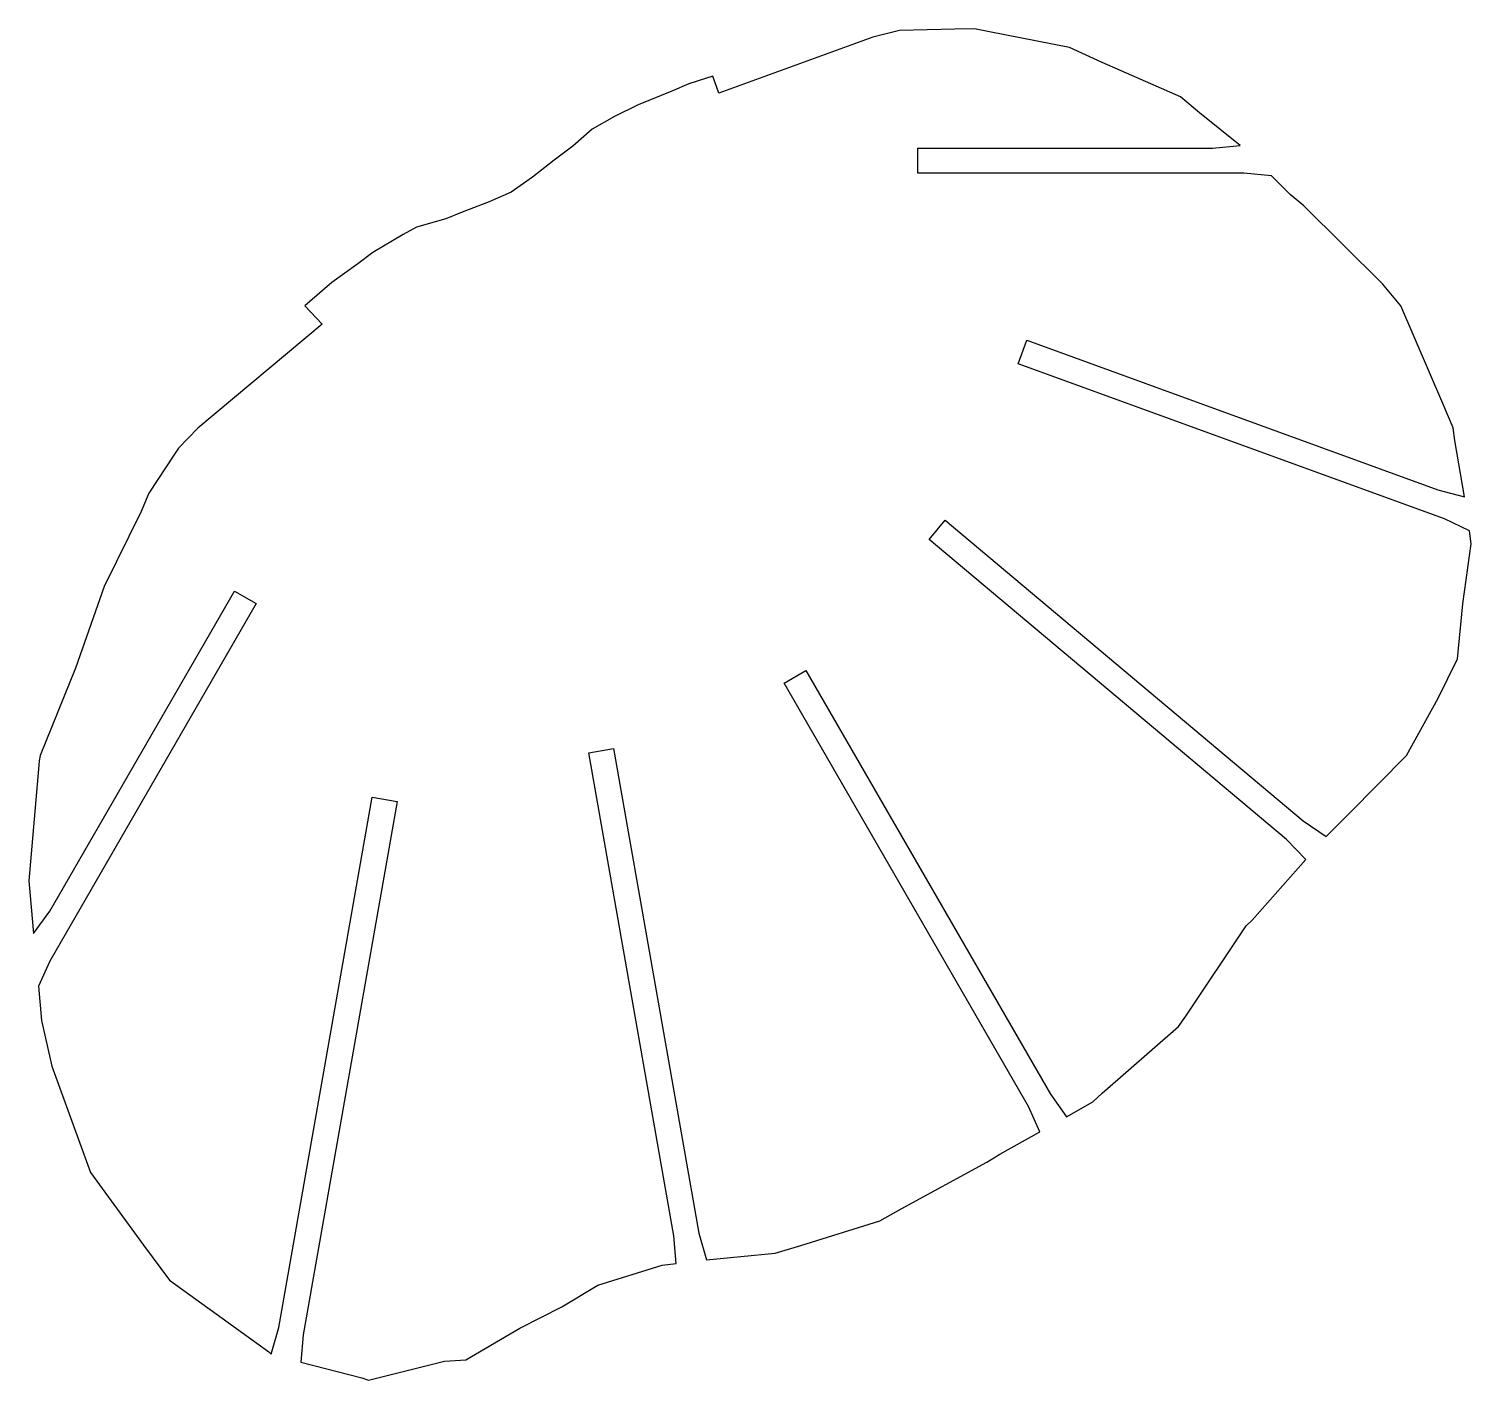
# Model space of a CAD drawing. Header units: inches. Extents: x -5 to 457, y 101 to 320.
# Drawn here: x -4.7 to 228.4, y 101.5 to 319.7 of the extents above; entities that cross this region are included whole.
import ezdxf

# ---------------------------------------------------------------- set-up
doc = ezdxf.new("R2010")
doc.units = ezdxf.units.IN
doc.header["$MEASUREMENT"] = 0
doc.layers.add('boundary', color=7, linetype='Continuous')

# ---------------------------------------------------------------- blocks, each defined once
blk = doc.blocks.new('block 2')
at = {"layer": 'boundary', "color": 5, "lineweight": 25, "true_color": 0x0000ff}
for points in [[(50.17, 101.49), (62.43, 104.54)], [(50.17, 101.49), (62.43, 104.54)], [(62.43, 104.54), (62.43, 104.54)], [(50.17, 101.49), (50.17, 101.49)]]:
    blk.add_lwpolyline(points, dxfattribs=at)
blk = doc.blocks.new('block 3')
at = {"layer": 'boundary', "color": 5, "lineweight": 25, "true_color": 0x0000ff}
for points in [[(62.43, 104.54), (65.88, 104.76)], [(62.43, 104.54), (65.88, 104.76)], [(62.43, 104.54), (62.43, 104.54)], [(65.88, 104.76), (65.88, 104.76)]]:
    blk.add_lwpolyline(points, dxfattribs=at)
blk = doc.blocks.new('block 4')
at = {"layer": 'boundary', "color": 5, "lineweight": 25, "true_color": 0x0000ff}
for points in [[(65.88, 104.76), (74.65, 109.89)], [(65.88, 104.76), (74.65, 109.89)], [(74.65, 109.89), (74.65, 109.89)], [(65.88, 104.76), (65.88, 104.76)]]:
    blk.add_lwpolyline(points, dxfattribs=at)
blk = doc.blocks.new('block 5')
at = {"layer": 'boundary', "color": 5, "lineweight": 25, "true_color": 0x0000ff}
for points in [[(74.65, 109.89), (81.43, 113.35)], [(74.65, 109.89), (81.43, 113.35)], [(81.43, 113.35), (81.43, 113.35)], [(74.65, 109.89), (74.65, 109.89)]]:
    blk.add_lwpolyline(points, dxfattribs=at)
blk = doc.blocks.new('block 6')
at = {"layer": 'boundary', "color": 5, "lineweight": 25, "true_color": 0x0000ff}
for points in [[(81.43, 113.35), (87.23, 116.85)], [(81.43, 113.35), (87.23, 116.85)], [(87.23, 116.85), (87.23, 116.85)], [(81.43, 113.35), (81.43, 113.35)]]:
    blk.add_lwpolyline(points, dxfattribs=at)
blk = doc.blocks.new('block 7')
at = {"layer": 'boundary', "color": 5, "lineweight": 25, "true_color": 0x0000ff}
for points in [[(87.23, 116.85), (97.61, 120.05)], [(87.23, 116.85), (97.61, 120.05)], [(97.61, 120.05), (97.61, 120.05)], [(87.23, 116.85), (87.23, 116.85)]]:
    blk.add_lwpolyline(points, dxfattribs=at)
blk = doc.blocks.new('block 8')
at = {"layer": 'boundary', "color": 5, "lineweight": 25, "true_color": 0x0000ff}
for points in [[(97.61, 120.05), (99.87, 120.34)], [(97.61, 120.05), (99.87, 120.34)], [(97.61, 120.05), (97.61, 120.05)], [(99.87, 120.34), (99.87, 120.34)]]:
    blk.add_lwpolyline(points, dxfattribs=at)
blk = doc.blocks.new('block 9')
at = {"layer": 'boundary', "color": 5, "lineweight": 25, "true_color": 0x0000ff}
for points in [[(99.87, 120.34), (99.53, 124.81)], [(99.87, 120.34), (99.53, 124.81)], [(99.53, 124.81), (99.53, 124.81)], [(99.87, 120.34), (99.87, 120.34)]]:
    blk.add_lwpolyline(points, dxfattribs=at)
blk = doc.blocks.new('block 10')
at = {"layer": 'boundary', "color": 5, "lineweight": 25, "true_color": 0x0000ff}
for points in [[(99.53, 124.81), (85.78, 202.81)], [(99.53, 124.81), (85.78, 202.81)], [(85.78, 202.81), (85.78, 202.81)], [(99.53, 124.81), (99.53, 124.81)]]:
    blk.add_lwpolyline(points, dxfattribs=at)
blk = doc.blocks.new('block 11')
at = {"layer": 'boundary', "color": 5, "lineweight": 25, "true_color": 0x0000ff}
for points in [[(85.78, 202.81), (89.77, 203.52)], [(85.78, 202.81), (89.77, 203.52)], [(85.78, 202.81), (85.78, 202.81)], [(89.77, 203.52), (89.77, 203.52)]]:
    blk.add_lwpolyline(points, dxfattribs=at)
blk = doc.blocks.new('block 12')
at = {"layer": 'boundary', "color": 5, "lineweight": 25, "true_color": 0x0000ff}
for points in [[(89.77, 203.52), (103.57, 125.22)], [(89.77, 203.52), (103.57, 125.22)], [(89.77, 203.52), (89.77, 203.52)], [(103.57, 125.22), (103.57, 125.22)]]:
    blk.add_lwpolyline(points, dxfattribs=at)
blk = doc.blocks.new('block 13')
at = {"layer": 'boundary', "color": 5, "lineweight": 25, "true_color": 0x0000ff}
for points in [[(103.57, 125.22), (104.78, 120.91)], [(103.57, 125.22), (104.78, 120.91)], [(103.57, 125.22), (103.57, 125.22)], [(104.78, 120.91), (104.78, 120.91)]]:
    blk.add_lwpolyline(points, dxfattribs=at)
blk = doc.blocks.new('block 14')
at = {"layer": 'boundary', "color": 5, "lineweight": 25, "true_color": 0x0000ff}
for points in [[(104.78, 120.91), (115.87, 121.98)], [(104.78, 120.91), (115.87, 121.98)], [(115.87, 121.98), (115.87, 121.98)], [(104.78, 120.91), (104.78, 120.91)]]:
    blk.add_lwpolyline(points, dxfattribs=at)
blk = doc.blocks.new('block 15')
at = {"layer": 'boundary', "color": 5, "lineweight": 25, "true_color": 0x0000ff}
for points in [[(115.87, 121.98), (120.02, 123.22)], [(115.87, 121.98), (120.02, 123.22)], [(115.87, 121.98), (115.87, 121.98)], [(120.02, 123.22), (120.02, 123.22)]]:
    blk.add_lwpolyline(points, dxfattribs=at)
blk = doc.blocks.new('block 16')
at = {"layer": 'boundary', "color": 5, "lineweight": 25, "true_color": 0x0000ff}
for points in [[(120.02, 123.22), (132.79, 127.24)], [(120.02, 123.22), (132.79, 127.24)], [(132.79, 127.24), (132.79, 127.24)], [(120.02, 123.22), (120.02, 123.22)]]:
    blk.add_lwpolyline(points, dxfattribs=at)
blk = doc.blocks.new('block 17')
at = {"layer": 'boundary', "color": 5, "lineweight": 25, "true_color": 0x0000ff}
for points in [[(132.79, 127.24), (136.26, 129.13)], [(132.79, 127.24), (136.26, 129.13)], [(136.26, 129.13), (136.26, 129.13)], [(132.79, 127.24), (132.79, 127.24)]]:
    blk.add_lwpolyline(points, dxfattribs=at)
blk = doc.blocks.new('block 18')
at = {"layer": 'boundary', "color": 5, "lineweight": 25, "true_color": 0x0000ff}
for points in [[(136.26, 129.13), (150.11, 136.71)], [(136.26, 129.13), (150.11, 136.71)], [(150.11, 136.71), (150.11, 136.71)], [(136.26, 129.13), (136.26, 129.13)]]:
    blk.add_lwpolyline(points, dxfattribs=at)
blk = doc.blocks.new('block 19')
at = {"layer": 'boundary', "color": 5, "lineweight": 25, "true_color": 0x0000ff}
for points in [[(150.11, 136.71), (152.21, 137.96)], [(150.11, 136.71), (152.21, 137.96)], [(152.21, 137.96), (152.21, 137.96)], [(150.11, 136.71), (150.11, 136.71)]]:
    blk.add_lwpolyline(points, dxfattribs=at)
blk = doc.blocks.new('block 20')
at = {"layer": 'boundary', "color": 5, "lineweight": 25, "true_color": 0x0000ff}
for points in [[(152.21, 137.96), (158.68, 141.61)], [(152.21, 137.96), (158.68, 141.61)], [(158.68, 141.61), (158.68, 141.61)], [(152.21, 137.96), (152.21, 137.96)]]:
    blk.add_lwpolyline(points, dxfattribs=at)
blk = doc.blocks.new('block 21')
at = {"layer": 'boundary', "color": 5, "lineweight": 25, "true_color": 0x0000ff}
for points in [[(158.68, 141.61), (156.83, 145.69)], [(158.68, 141.61), (156.83, 145.69)], [(156.83, 145.69), (156.83, 145.69)], [(158.68, 141.61), (158.68, 141.61)]]:
    blk.add_lwpolyline(points, dxfattribs=at)
blk = doc.blocks.new('block 22')
at = {"layer": 'boundary', "color": 5, "lineweight": 25, "true_color": 0x0000ff}
for points in [[(156.83, 145.69), (117.35, 214.06)], [(156.83, 145.69), (117.35, 214.06)], [(117.35, 214.06), (117.35, 214.06)], [(156.83, 145.69), (156.83, 145.69)]]:
    blk.add_lwpolyline(points, dxfattribs=at)
blk = doc.blocks.new('block 23')
at = {"layer": 'boundary', "color": 5, "lineweight": 25, "true_color": 0x0000ff}
for points in [[(117.35, 214.06), (120.86, 216.09)], [(117.35, 214.06), (120.86, 216.09)], [(120.86, 216.09), (120.86, 216.09)], [(117.35, 214.06), (117.35, 214.06)]]:
    blk.add_lwpolyline(points, dxfattribs=at)
blk = doc.blocks.new('block 24')
at = {"layer": 'boundary', "color": 5, "lineweight": 25, "true_color": 0x0000ff}
for points in [[(120.86, 216.09), (160.36, 147.67)], [(120.86, 216.09), (160.36, 147.67)], [(120.86, 216.09), (120.86, 216.09)], [(160.36, 147.67), (160.36, 147.67)]]:
    blk.add_lwpolyline(points, dxfattribs=at)
blk = doc.blocks.new('block 25')
at = {"layer": 'boundary', "color": 5, "lineweight": 25, "true_color": 0x0000ff}
for points in [[(160.36, 147.67), (162.97, 144.04)], [(160.36, 147.67), (162.97, 144.04)], [(160.36, 147.67), (160.36, 147.67)], [(162.97, 144.04), (162.97, 144.04)]]:
    blk.add_lwpolyline(points, dxfattribs=at)
blk = doc.blocks.new('block 26')
at = {"layer": 'boundary', "color": 5, "lineweight": 25, "true_color": 0x0000ff}
for points in [[(162.97, 144.04), (167.23, 146.44)], [(162.97, 144.04), (167.23, 146.44)], [(167.23, 146.44), (167.23, 146.44)], [(162.97, 144.04), (162.97, 144.04)]]:
    blk.add_lwpolyline(points, dxfattribs=at)
blk = doc.blocks.new('block 27')
at = {"layer": 'boundary', "color": 5, "lineweight": 25, "true_color": 0x0000ff}
for points in [[(167.23, 146.44), (168.71, 147.84)], [(167.23, 146.44), (168.71, 147.84)], [(168.71, 147.84), (168.71, 147.84)], [(167.23, 146.44), (167.23, 146.44)]]:
    blk.add_lwpolyline(points, dxfattribs=at)
blk = doc.blocks.new('block 28')
at = {"layer": 'boundary', "color": 5, "lineweight": 25, "true_color": 0x0000ff}
for points in [[(168.71, 147.84), (181.05, 158.58)], [(168.71, 147.84), (181.05, 158.58)], [(181.05, 158.58), (181.05, 158.58)], [(168.71, 147.84), (168.71, 147.84)]]:
    blk.add_lwpolyline(points, dxfattribs=at)
blk = doc.blocks.new('block 29')
at = {"layer": 'boundary', "color": 5, "lineweight": 25, "true_color": 0x0000ff}
for points in [[(181.05, 158.58), (182.25, 160.3)], [(181.05, 158.58), (182.25, 160.3)], [(181.05, 158.58), (181.05, 158.58)], [(182.25, 160.3), (182.25, 160.3)]]:
    blk.add_lwpolyline(points, dxfattribs=at)
blk = doc.blocks.new('block 30')
at = {"layer": 'boundary', "color": 5, "lineweight": 25, "true_color": 0x0000ff}
for points in [[(182.25, 160.3), (192.02, 174.86)], [(182.25, 160.3), (192.02, 174.86)], [(192.02, 174.86), (192.02, 174.86)], [(182.25, 160.3), (182.25, 160.3)]]:
    blk.add_lwpolyline(points, dxfattribs=at)
blk = doc.blocks.new('block 31')
at = {"layer": 'boundary', "color": 5, "lineweight": 25, "true_color": 0x0000ff}
for points in [[(192.02, 174.86), (192.99, 175.8)], [(192.02, 174.86), (192.99, 175.8)], [(192.02, 174.86), (192.02, 174.86)], [(192.99, 175.8), (192.99, 175.8)]]:
    blk.add_lwpolyline(points, dxfattribs=at)
blk = doc.blocks.new('block 32')
at = {"layer": 'boundary', "color": 5, "lineweight": 25, "true_color": 0x0000ff}
for points in [[(192.99, 175.8), (201.64, 185.59)], [(192.99, 175.8), (201.64, 185.59)], [(201.64, 185.59), (201.64, 185.59)], [(192.99, 175.8), (192.99, 175.8)]]:
    blk.add_lwpolyline(points, dxfattribs=at)
blk = doc.blocks.new('block 33')
at = {"layer": 'boundary', "color": 5, "lineweight": 25, "true_color": 0x0000ff}
for points in [[(201.64, 185.59), (198.51, 188.79)], [(201.64, 185.59), (198.51, 188.79)], [(198.51, 188.79), (198.51, 188.79)], [(201.64, 185.59), (201.64, 185.59)]]:
    blk.add_lwpolyline(points, dxfattribs=at)
blk = doc.blocks.new('block 34')
at = {"layer": 'boundary', "color": 5, "lineweight": 25, "true_color": 0x0000ff}
for points in [[(198.51, 188.79), (140.75, 237.25)], [(198.51, 188.79), (140.75, 237.25)], [(140.75, 237.25), (140.75, 237.25)], [(198.51, 188.79), (198.51, 188.79)]]:
    blk.add_lwpolyline(points, dxfattribs=at)
blk = doc.blocks.new('block 35')
at = {"layer": 'boundary', "color": 5, "lineweight": 25, "true_color": 0x0000ff}
for points in [[(140.75, 237.25), (143.36, 240.36)], [(140.75, 237.25), (143.36, 240.36)], [(143.36, 240.36), (143.36, 240.36)], [(140.75, 237.25), (140.75, 237.25)]]:
    blk.add_lwpolyline(points, dxfattribs=at)
blk = doc.blocks.new('block 36')
at = {"layer": 'boundary', "color": 5, "lineweight": 25, "true_color": 0x0000ff}
for points in [[(143.36, 240.36), (201.21, 191.81)], [(143.36, 240.36), (201.21, 191.81)], [(143.36, 240.36), (143.36, 240.36)], [(201.21, 191.81), (201.21, 191.81)]]:
    blk.add_lwpolyline(points, dxfattribs=at)
blk = doc.blocks.new('block 37')
at = {"layer": 'boundary', "color": 5, "lineweight": 25, "true_color": 0x0000ff}
for points in [[(201.21, 191.81), (204.91, 189.28)], [(201.21, 191.81), (204.91, 189.28)], [(201.21, 191.81), (201.21, 191.81)], [(204.91, 189.28), (204.91, 189.28)]]:
    blk.add_lwpolyline(points, dxfattribs=at)
blk = doc.blocks.new('block 38')
at = {"layer": 'boundary', "color": 5, "lineweight": 25, "true_color": 0x0000ff}
for points in [[(204.91, 189.28), (208.65, 193.03)], [(204.91, 189.28), (208.65, 193.03)], [(208.65, 193.03), (208.65, 193.03)], [(204.91, 189.28), (204.91, 189.28)]]:
    blk.add_lwpolyline(points, dxfattribs=at)
blk = doc.blocks.new('block 39')
at = {"layer": 'boundary', "color": 5, "lineweight": 25, "true_color": 0x0000ff}
for points in [[(208.65, 193.03), (217.89, 202.36)], [(208.65, 193.03), (217.89, 202.36)], [(217.89, 202.36), (217.89, 202.36)], [(208.65, 193.03), (208.65, 193.03)]]:
    blk.add_lwpolyline(points, dxfattribs=at)
blk = doc.blocks.new('block 40')
at = {"layer": 'boundary', "color": 5, "lineweight": 25, "true_color": 0x0000ff}
for points in [[(217.89, 202.36), (223, 211.64)], [(217.89, 202.36), (223, 211.64)], [(223, 211.64), (223, 211.64)], [(217.89, 202.36), (217.89, 202.36)]]:
    blk.add_lwpolyline(points, dxfattribs=at)
blk = doc.blocks.new('block 41')
at = {"layer": 'boundary', "color": 5, "lineweight": 25, "true_color": 0x0000ff}
for points in [[(223, 211.64), (226.13, 217.99)], [(223, 211.64), (226.13, 217.99)], [(226.13, 217.99), (226.13, 217.99)], [(223, 211.64), (223, 211.64)]]:
    blk.add_lwpolyline(points, dxfattribs=at)
blk = doc.blocks.new('block 42')
at = {"layer": 'boundary', "color": 5, "lineweight": 25, "true_color": 0x0000ff}
for points in [[(226.13, 217.99), (226.99, 226.88)], [(226.13, 217.99), (226.99, 226.88)], [(226.99, 226.88), (226.99, 226.88)], [(226.13, 217.99), (226.13, 217.99)]]:
    blk.add_lwpolyline(points, dxfattribs=at)
blk = doc.blocks.new('block 43')
at = {"layer": 'boundary', "color": 5, "lineweight": 25, "true_color": 0x0000ff}
for points in [[(226.99, 226.88), (228.35, 236.57)], [(226.99, 226.88), (228.35, 236.57)], [(228.35, 236.57), (228.35, 236.57)], [(226.99, 226.88), (226.99, 226.88)]]:
    blk.add_lwpolyline(points, dxfattribs=at)
blk = doc.blocks.new('block 44')
at = {"layer": 'boundary', "color": 5, "lineweight": 25, "true_color": 0x0000ff}
for points in [[(228.35, 236.57), (228.09, 238.64)], [(228.35, 236.57), (228.09, 238.64)], [(228.09, 238.64), (228.09, 238.64)], [(228.35, 236.57), (228.35, 236.57)]]:
    blk.add_lwpolyline(points, dxfattribs=at)
blk = doc.blocks.new('block 45')
at = {"layer": 'boundary', "color": 5, "lineweight": 25, "true_color": 0x0000ff}
for points in [[(228.09, 238.64), (224.06, 240.58)], [(228.09, 238.64), (224.06, 240.58)], [(224.06, 240.58), (224.06, 240.58)], [(228.09, 238.64), (228.09, 238.64)]]:
    blk.add_lwpolyline(points, dxfattribs=at)
blk = doc.blocks.new('block 46')
at = {"layer": 'boundary', "color": 5, "lineweight": 25, "true_color": 0x0000ff}
for points in [[(224.06, 240.58), (155.18, 265.65)], [(224.06, 240.58), (155.18, 265.65)], [(155.18, 265.65), (155.18, 265.65)], [(224.06, 240.58), (224.06, 240.58)]]:
    blk.add_lwpolyline(points, dxfattribs=at)
blk = doc.blocks.new('block 47')
at = {"layer": 'boundary', "color": 5, "lineweight": 25, "true_color": 0x0000ff}
for points in [[(155.18, 265.65), (156.57, 269.45)], [(155.18, 265.65), (156.57, 269.45)], [(156.57, 269.45), (156.57, 269.45)], [(155.18, 265.65), (155.18, 265.65)]]:
    blk.add_lwpolyline(points, dxfattribs=at)
blk = doc.blocks.new('block 48')
at = {"layer": 'boundary', "color": 5, "lineweight": 25, "true_color": 0x0000ff}
for points in [[(156.57, 269.45), (222.97, 245.28)], [(156.57, 269.45), (222.97, 245.28)], [(156.57, 269.45), (156.57, 269.45)], [(222.97, 245.28), (222.97, 245.28)]]:
    blk.add_lwpolyline(points, dxfattribs=at)
blk = doc.blocks.new('block 49')
at = {"layer": 'boundary', "color": 5, "lineweight": 25, "true_color": 0x0000ff}
for points in [[(222.97, 245.28), (227.3, 244.17)], [(222.97, 245.28), (227.3, 244.17)], [(222.97, 245.28), (222.97, 245.28)], [(227.3, 244.17), (227.3, 244.17)]]:
    blk.add_lwpolyline(points, dxfattribs=at)
blk = doc.blocks.new('block 50')
at = {"layer": 'boundary', "color": 5, "lineweight": 25, "true_color": 0x0000ff}
for points in [[(227.3, 244.17), (225.73, 253.25)], [(227.3, 244.17), (225.73, 253.25)], [(225.73, 253.25), (225.73, 253.25)], [(227.3, 244.17), (227.3, 244.17)]]:
    blk.add_lwpolyline(points, dxfattribs=at)
blk = doc.blocks.new('block 51')
at = {"layer": 'boundary', "color": 5, "lineweight": 25, "true_color": 0x0000ff}
for points in [[(225.73, 253.25), (225.46, 255.3)], [(225.73, 253.25), (225.46, 255.3)], [(225.46, 255.3), (225.46, 255.3)], [(225.73, 253.25), (225.73, 253.25)]]:
    blk.add_lwpolyline(points, dxfattribs=at)
blk = doc.blocks.new('block 52')
at = {"layer": 'boundary', "color": 5, "lineweight": 25, "true_color": 0x0000ff}
for points in [[(225.46, 255.3), (223.75, 259.21)], [(225.46, 255.3), (223.75, 259.21)], [(223.75, 259.21), (223.75, 259.21)], [(225.46, 255.3), (225.46, 255.3)]]:
    blk.add_lwpolyline(points, dxfattribs=at)
blk = doc.blocks.new('block 53')
at = {"layer": 'boundary', "color": 5, "lineweight": 25, "true_color": 0x0000ff}
for points in [[(223.75, 259.21), (216.98, 275.02)], [(223.75, 259.21), (216.98, 275.02)], [(216.98, 275.02), (216.98, 275.02)], [(223.75, 259.21), (223.75, 259.21)]]:
    blk.add_lwpolyline(points, dxfattribs=at)
blk = doc.blocks.new('block 54')
at = {"layer": 'boundary', "color": 5, "lineweight": 25, "true_color": 0x0000ff}
for points in [[(216.98, 275.02), (214.03, 278.56)], [(216.98, 275.02), (214.03, 278.56)], [(214.03, 278.56), (214.03, 278.56)], [(216.98, 275.02), (216.98, 275.02)]]:
    blk.add_lwpolyline(points, dxfattribs=at)
blk = doc.blocks.new('block 55')
at = {"layer": 'boundary', "color": 5, "lineweight": 25, "true_color": 0x0000ff}
for points in [[(214.03, 278.56), (201.32, 291.16)], [(214.03, 278.56), (201.32, 291.16)], [(201.32, 291.16), (201.32, 291.16)], [(214.03, 278.56), (214.03, 278.56)]]:
    blk.add_lwpolyline(points, dxfattribs=at)
blk = doc.blocks.new('block 56')
at = {"layer": 'boundary', "color": 5, "lineweight": 25, "true_color": 0x0000ff}
for points in [[(201.32, 291.16), (199.13, 292.99)], [(201.32, 291.16), (199.13, 292.99)], [(199.13, 292.99), (199.13, 292.99)], [(201.32, 291.16), (201.32, 291.16)]]:
    blk.add_lwpolyline(points, dxfattribs=at)
blk = doc.blocks.new('block 57')
at = {"layer": 'boundary', "color": 5, "lineweight": 25, "true_color": 0x0000ff}
for points in [[(199.13, 292.99), (196.1, 295.99)], [(199.13, 292.99), (196.1, 295.99)], [(196.1, 295.99), (196.1, 295.99)], [(199.13, 292.99), (199.13, 292.99)]]:
    blk.add_lwpolyline(points, dxfattribs=at)
blk = doc.blocks.new('block 58')
at = {"layer": 'boundary', "color": 5, "lineweight": 25, "true_color": 0x0000ff}
for points in [[(196.1, 295.99), (191.64, 296.43)], [(196.1, 295.99), (191.64, 296.43)], [(191.64, 296.43), (191.64, 296.43)], [(196.1, 295.99), (196.1, 295.99)]]:
    blk.add_lwpolyline(points, dxfattribs=at)
blk = doc.blocks.new('block 59')
at = {"layer": 'boundary', "color": 5, "lineweight": 25, "true_color": 0x0000ff}
for points in [[(191.64, 296.43), (138.95, 296.43)], [(191.64, 296.43), (138.95, 296.43)], [(138.95, 296.43), (138.95, 296.43)], [(191.64, 296.43), (191.64, 296.43)]]:
    blk.add_lwpolyline(points, dxfattribs=at)
blk = doc.blocks.new('block 60')
at = {"layer": 'boundary', "color": 5, "lineweight": 25, "true_color": 0x0000ff}
for points in [[(138.95, 296.43), (138.95, 300.48)], [(138.95, 296.43), (138.95, 300.48)], [(138.95, 300.48), (138.95, 300.48)], [(138.95, 296.43), (138.95, 296.43)]]:
    blk.add_lwpolyline(points, dxfattribs=at)
blk = doc.blocks.new('block 61')
at = {"layer": 'boundary', "color": 5, "lineweight": 25, "true_color": 0x0000ff}
for points in [[(138.95, 300.48), (186.55, 300.48)], [(138.95, 300.48), (186.55, 300.48)], [(138.95, 300.48), (138.95, 300.48)], [(186.55, 300.48), (186.55, 300.48)]]:
    blk.add_lwpolyline(points, dxfattribs=at)
blk = doc.blocks.new('block 62')
at = {"layer": 'boundary', "color": 5, "lineweight": 25, "true_color": 0x0000ff}
for points in [[(186.55, 300.48), (191.01, 300.92)], [(186.55, 300.48), (191.01, 300.92)], [(191.01, 300.92), (191.01, 300.92)], [(186.55, 300.48), (186.55, 300.48)]]:
    blk.add_lwpolyline(points, dxfattribs=at)
blk = doc.blocks.new('block 63')
at = {"layer": 'boundary', "color": 5, "lineweight": 25, "true_color": 0x0000ff}
for points in [[(191.01, 300.92), (184.44, 306.18)], [(191.01, 300.92), (184.44, 306.18)], [(184.44, 306.18), (184.44, 306.18)], [(191.01, 300.92), (191.01, 300.92)]]:
    blk.add_lwpolyline(points, dxfattribs=at)
blk = doc.blocks.new('block 64')
at = {"layer": 'boundary', "color": 5, "lineweight": 25, "true_color": 0x0000ff}
for points in [[(184.44, 306.18), (181.4, 308.77)], [(184.44, 306.18), (181.4, 308.77)], [(181.4, 308.77), (181.4, 308.77)], [(184.44, 306.18), (184.44, 306.18)]]:
    blk.add_lwpolyline(points, dxfattribs=at)
blk = doc.blocks.new('block 65')
at = {"layer": 'boundary', "color": 5, "lineweight": 25, "true_color": 0x0000ff}
for points in [[(181.4, 308.77), (168.72, 314.33)], [(181.4, 308.77), (168.72, 314.33)], [(168.72, 314.33), (168.72, 314.33)], [(181.4, 308.77), (181.4, 308.77)]]:
    blk.add_lwpolyline(points, dxfattribs=at)
blk = doc.blocks.new('block 66')
at = {"layer": 'boundary', "color": 5, "lineweight": 25, "true_color": 0x0000ff}
for points in [[(168.72, 314.33), (163.45, 316.75)], [(168.72, 314.33), (163.45, 316.75)], [(163.45, 316.75), (163.45, 316.75)], [(168.72, 314.33), (168.72, 314.33)]]:
    blk.add_lwpolyline(points, dxfattribs=at)
blk = doc.blocks.new('block 67')
at = {"layer": 'boundary', "color": 5, "lineweight": 25, "true_color": 0x0000ff}
for points in [[(163.45, 316.75), (150.54, 319.25)], [(163.45, 316.75), (150.54, 319.25)], [(150.54, 319.25), (150.54, 319.25)], [(163.45, 316.75), (163.45, 316.75)]]:
    blk.add_lwpolyline(points, dxfattribs=at)
blk = doc.blocks.new('block 68')
at = {"layer": 'boundary', "color": 5, "lineweight": 25, "true_color": 0x0000ff}
for points in [[(150.54, 319.25), (148.1, 319.74)], [(150.54, 319.25), (148.1, 319.74)], [(148.1, 319.74), (148.1, 319.74)], [(150.54, 319.25), (150.54, 319.25)]]:
    blk.add_lwpolyline(points, dxfattribs=at)
blk = doc.blocks.new('block 69')
at = {"layer": 'boundary', "color": 5, "lineweight": 25, "true_color": 0x0000ff}
for points in [[(148.1, 319.74), (144.94, 319.67)], [(148.1, 319.74), (144.94, 319.67)], [(144.94, 319.67), (144.94, 319.67)], [(148.1, 319.74), (148.1, 319.74)]]:
    blk.add_lwpolyline(points, dxfattribs=at)
blk = doc.blocks.new('block 70')
at = {"layer": 'boundary', "color": 5, "lineweight": 25, "true_color": 0x0000ff}
for points in [[(144.94, 319.67), (135.98, 319.49)], [(144.94, 319.67), (135.98, 319.49)], [(135.98, 319.49), (135.98, 319.49)], [(144.94, 319.67), (144.94, 319.67)]]:
    blk.add_lwpolyline(points, dxfattribs=at)
blk = doc.blocks.new('block 71')
at = {"layer": 'boundary', "color": 5, "lineweight": 25, "true_color": 0x0000ff}
for points in [[(135.98, 319.49), (131.65, 318.38)], [(135.98, 319.49), (131.65, 318.38)], [(135.98, 319.49), (135.98, 319.49)], [(131.65, 318.38), (131.65, 318.38)]]:
    blk.add_lwpolyline(points, dxfattribs=at)
blk = doc.blocks.new('block 72')
at = {"layer": 'boundary', "color": 5, "lineweight": 25, "true_color": 0x0000ff}
for points in [[(131.65, 318.38), (106.8, 309.34)], [(131.65, 318.38), (106.8, 309.34)], [(131.65, 318.38), (131.65, 318.38)], [(106.8, 309.34), (106.8, 309.34)]]:
    blk.add_lwpolyline(points, dxfattribs=at)
blk = doc.blocks.new('block 73')
at = {"layer": 'boundary', "color": 5, "lineweight": 25, "true_color": 0x0000ff}
for points in [[(106.8, 309.34), (105.79, 312.11)], [(106.8, 309.34), (105.79, 312.11)], [(105.79, 312.11), (105.79, 312.11)], [(106.8, 309.34), (106.8, 309.34)]]:
    blk.add_lwpolyline(points, dxfattribs=at)
blk = doc.blocks.new('block 74')
at = {"layer": 'boundary', "color": 5, "lineweight": 25, "true_color": 0x0000ff}
for points in [[(105.79, 312.11), (101.96, 310.86)], [(105.79, 312.11), (101.96, 310.86)], [(101.96, 310.86), (101.96, 310.86)], [(105.79, 312.11), (105.79, 312.11)]]:
    blk.add_lwpolyline(points, dxfattribs=at)
blk = doc.blocks.new('block 75')
at = {"layer": 'boundary', "color": 5, "lineweight": 25, "true_color": 0x0000ff}
for points in [[(101.96, 310.86), (99.19, 309.67)], [(101.96, 310.86), (99.19, 309.67)], [(101.96, 310.86), (101.96, 310.86)], [(99.19, 309.67), (99.19, 309.67)]]:
    blk.add_lwpolyline(points, dxfattribs=at)
blk = doc.blocks.new('block 76')
at = {"layer": 'boundary', "color": 5, "lineweight": 25, "true_color": 0x0000ff}
for points in [[(99.19, 309.67), (93.75, 307.49)], [(99.19, 309.67), (93.75, 307.49)], [(99.19, 309.67), (99.19, 309.67)], [(93.75, 307.49), (93.75, 307.49)]]:
    blk.add_lwpolyline(points, dxfattribs=at)
blk = doc.blocks.new('block 77')
at = {"layer": 'boundary', "color": 5, "lineweight": 25, "true_color": 0x0000ff}
for points in [[(93.75, 307.49), (89.93, 305.57)], [(93.75, 307.49), (89.93, 305.57)], [(89.93, 305.57), (89.93, 305.57)], [(93.75, 307.49), (93.75, 307.49)]]:
    blk.add_lwpolyline(points, dxfattribs=at)
blk = doc.blocks.new('block 78')
at = {"layer": 'boundary', "color": 5, "lineweight": 25, "true_color": 0x0000ff}
for points in [[(89.93, 305.57), (86.32, 303.54)], [(89.93, 305.57), (86.32, 303.54)], [(89.93, 305.57), (89.93, 305.57)], [(86.32, 303.54), (86.32, 303.54)]]:
    blk.add_lwpolyline(points, dxfattribs=at)
blk = doc.blocks.new('block 79')
at = {"layer": 'boundary', "color": 5, "lineweight": 25, "true_color": 0x0000ff}
for points in [[(86.32, 303.54), (83.19, 300.79)], [(86.32, 303.54), (83.19, 300.79)], [(86.32, 303.54), (86.32, 303.54)], [(83.19, 300.79), (83.19, 300.79)]]:
    blk.add_lwpolyline(points, dxfattribs=at)
blk = doc.blocks.new('block 80')
at = {"layer": 'boundary', "color": 5, "lineweight": 25, "true_color": 0x0000ff}
for points in [[(83.19, 300.79), (80.16, 298.51)], [(83.19, 300.79), (80.16, 298.51)], [(83.19, 300.79), (83.19, 300.79)], [(80.16, 298.51), (80.16, 298.51)]]:
    blk.add_lwpolyline(points, dxfattribs=at)
blk = doc.blocks.new('block 81')
at = {"layer": 'boundary', "color": 5, "lineweight": 25, "true_color": 0x0000ff}
for points in [[(80.16, 298.51), (76.67, 295.79)], [(80.16, 298.51), (76.67, 295.79)], [(80.16, 298.51), (80.16, 298.51)], [(76.67, 295.79), (76.67, 295.79)]]:
    blk.add_lwpolyline(points, dxfattribs=at)
blk = doc.blocks.new('block 82')
at = {"layer": 'boundary', "color": 5, "lineweight": 25, "true_color": 0x0000ff}
for points in [[(76.67, 295.79), (73.22, 293.38)], [(76.67, 295.79), (73.22, 293.38)], [(76.67, 295.79), (76.67, 295.79)], [(73.22, 293.38), (73.22, 293.38)]]:
    blk.add_lwpolyline(points, dxfattribs=at)
blk = doc.blocks.new('block 83')
at = {"layer": 'boundary', "color": 5, "lineweight": 25, "true_color": 0x0000ff}
for points in [[(73.22, 293.38), (69.65, 291.78)], [(73.22, 293.38), (69.65, 291.78)], [(69.65, 291.78), (69.65, 291.78)], [(73.22, 293.38), (73.22, 293.38)]]:
    blk.add_lwpolyline(points, dxfattribs=at)
blk = doc.blocks.new('block 84')
at = {"layer": 'boundary', "color": 5, "lineweight": 25, "true_color": 0x0000ff}
for points in [[(69.65, 291.78), (65.31, 290.14)], [(69.65, 291.78), (65.31, 290.14)], [(69.65, 291.78), (69.65, 291.78)], [(65.31, 290.14), (65.31, 290.14)]]:
    blk.add_lwpolyline(points, dxfattribs=at)
blk = doc.blocks.new('block 85')
at = {"layer": 'boundary', "color": 5, "lineweight": 25, "true_color": 0x0000ff}
for points in [[(65.31, 290.14), (62.65, 289.08)], [(65.31, 290.14), (62.65, 289.08)], [(62.65, 289.08), (62.65, 289.08)], [(65.31, 290.14), (65.31, 290.14)]]:
    blk.add_lwpolyline(points, dxfattribs=at)
blk = doc.blocks.new('block 86')
at = {"layer": 'boundary', "color": 5, "lineweight": 25, "true_color": 0x0000ff}
for points in [[(62.65, 289.08), (57.91, 287.72)], [(62.65, 289.08), (57.91, 287.72)], [(62.65, 289.08), (62.65, 289.08)], [(57.91, 287.72), (57.91, 287.72)]]:
    blk.add_lwpolyline(points, dxfattribs=at)
blk = doc.blocks.new('block 87')
at = {"layer": 'boundary', "color": 5, "lineweight": 25, "true_color": 0x0000ff}
for points in [[(57.91, 287.72), (55.75, 286.54)], [(57.91, 287.72), (55.75, 286.54)], [(57.91, 287.72), (57.91, 287.72)], [(55.75, 286.54), (55.75, 286.54)]]:
    blk.add_lwpolyline(points, dxfattribs=at)
blk = doc.blocks.new('block 88')
at = {"layer": 'boundary', "color": 5, "lineweight": 25, "true_color": 0x0000ff}
for points in [[(55.75, 286.54), (50.89, 283.61)], [(55.75, 286.54), (50.89, 283.61)], [(55.75, 286.54), (55.75, 286.54)], [(50.89, 283.61), (50.89, 283.61)]]:
    blk.add_lwpolyline(points, dxfattribs=at)
blk = doc.blocks.new('block 89')
at = {"layer": 'boundary', "color": 5, "lineweight": 25, "true_color": 0x0000ff}
for points in [[(50.89, 283.61), (48.47, 281.81)], [(50.89, 283.61), (48.47, 281.81)], [(50.89, 283.61), (50.89, 283.61)], [(48.47, 281.81), (48.47, 281.81)]]:
    blk.add_lwpolyline(points, dxfattribs=at)
blk = doc.blocks.new('block 90')
at = {"layer": 'boundary', "color": 5, "lineweight": 25, "true_color": 0x0000ff}
for points in [[(48.47, 281.81), (44.26, 278.76)], [(48.47, 281.81), (44.26, 278.76)], [(48.47, 281.81), (48.47, 281.81)], [(44.26, 278.76), (44.26, 278.76)]]:
    blk.add_lwpolyline(points, dxfattribs=at)
blk = doc.blocks.new('block 91')
at = {"layer": 'boundary', "color": 5, "lineweight": 25, "true_color": 0x0000ff}
for points in [[(44.26, 278.76), (40.7, 275.71)], [(44.26, 278.76), (40.7, 275.71)], [(44.26, 278.76), (44.26, 278.76)], [(40.7, 275.71), (40.7, 275.71)]]:
    blk.add_lwpolyline(points, dxfattribs=at)
blk = doc.blocks.new('block 92')
at = {"layer": 'boundary', "color": 5, "lineweight": 25, "true_color": 0x0000ff}
for points in [[(40.7, 275.71), (39.88, 275.03)], [(40.7, 275.71), (39.88, 275.03)], [(39.88, 275.03), (39.88, 275.03)], [(40.7, 275.71), (40.7, 275.71)]]:
    blk.add_lwpolyline(points, dxfattribs=at)
blk = doc.blocks.new('block 93')
at = {"layer": 'boundary', "color": 5, "lineweight": 25, "true_color": 0x0000ff}
for points in [[(39.88, 275.03), (42.66, 272.05)], [(39.88, 275.03), (42.66, 272.05)], [(39.88, 275.03), (39.88, 275.03)], [(42.66, 272.05), (42.66, 272.05)]]:
    blk.add_lwpolyline(points, dxfattribs=at)
blk = doc.blocks.new('block 94')
at = {"layer": 'boundary', "color": 5, "lineweight": 25, "true_color": 0x0000ff}
for points in [[(42.66, 272.05), (22.61, 255.23)], [(42.66, 272.05), (22.61, 255.23)], [(42.66, 272.05), (42.66, 272.05)], [(22.61, 255.23), (22.61, 255.23)]]:
    blk.add_lwpolyline(points, dxfattribs=at)
blk = doc.blocks.new('block 95')
at = {"layer": 'boundary', "color": 5, "lineweight": 25, "true_color": 0x0000ff}
for points in [[(22.61, 255.23), (19.48, 252.02)], [(22.61, 255.23), (19.48, 252.02)], [(22.61, 255.23), (22.61, 255.23)], [(19.48, 252.02), (19.48, 252.02)]]:
    blk.add_lwpolyline(points, dxfattribs=at)
blk = doc.blocks.new('block 96')
at = {"layer": 'boundary', "color": 5, "lineweight": 25, "true_color": 0x0000ff}
for points in [[(19.48, 252.02), (18.82, 251.03)], [(19.48, 252.02), (18.82, 251.03)], [(19.48, 252.02), (19.48, 252.02)], [(18.82, 251.03), (18.82, 251.03)]]:
    blk.add_lwpolyline(points, dxfattribs=at)
blk = doc.blocks.new('block 97')
at = {"layer": 'boundary', "color": 5, "lineweight": 25, "true_color": 0x0000ff}
for points in [[(18.82, 251.03), (14.67, 244.75)], [(18.82, 251.03), (14.67, 244.75)], [(18.82, 251.03), (18.82, 251.03)], [(14.67, 244.75), (14.67, 244.75)]]:
    blk.add_lwpolyline(points, dxfattribs=at)
blk = doc.blocks.new('block 98')
at = {"layer": 'boundary', "color": 5, "lineweight": 25, "true_color": 0x0000ff}
for points in [[(14.67, 244.75), (13.45, 241.79)], [(14.67, 244.75), (13.45, 241.79)], [(14.67, 244.75), (14.67, 244.75)], [(13.45, 241.79), (13.45, 241.79)]]:
    blk.add_lwpolyline(points, dxfattribs=at)
blk = doc.blocks.new('block 99')
at = {"layer": 'boundary', "color": 5, "lineweight": 25, "true_color": 0x0000ff}
for points in [[(13.45, 241.79), (7.44, 229.65)], [(13.45, 241.79), (7.44, 229.65)], [(13.45, 241.79), (13.45, 241.79)], [(7.44, 229.65), (7.44, 229.65)]]:
    blk.add_lwpolyline(points, dxfattribs=at)
blk = doc.blocks.new('block 100')
at = {"layer": 'boundary', "color": 5, "lineweight": 25, "true_color": 0x0000ff}
for points in [[(7.44, 229.65), (2.83, 216.46)], [(7.44, 229.65), (2.83, 216.46)], [(7.44, 229.65), (7.44, 229.65)], [(2.83, 216.46), (2.83, 216.46)]]:
    blk.add_lwpolyline(points, dxfattribs=at)
blk = doc.blocks.new('block 101')
at = {"layer": 'boundary', "color": 5, "lineweight": 25, "true_color": 0x0000ff}
for points in [[(2.83, 216.46), (-2.91, 202.38)], [(2.83, 216.46), (-2.91, 202.38)], [(2.83, 216.46), (2.83, 216.46)], [(-2.91, 202.38), (-2.91, 202.38)]]:
    blk.add_lwpolyline(points, dxfattribs=at)
blk = doc.blocks.new('block 102')
at = {"layer": 'boundary', "color": 5, "lineweight": 25, "true_color": 0x0000ff}
for points in [[(-2.91, 202.38), (-3.05, 201.53)], [(-2.91, 202.38), (-3.05, 201.53)], [(-3.05, 201.53), (-3.05, 201.53)], [(-2.91, 202.38), (-2.91, 202.38)]]:
    blk.add_lwpolyline(points, dxfattribs=at)
blk = doc.blocks.new('block 103')
at = {"layer": 'boundary', "color": 5, "lineweight": 25, "true_color": 0x0000ff}
for points in [[(-3.05, 201.53), (-3.12, 200.79)], [(-3.05, 201.53), (-3.12, 200.79)], [(-3.12, 200.79), (-3.12, 200.79)], [(-3.05, 201.53), (-3.05, 201.53)]]:
    blk.add_lwpolyline(points, dxfattribs=at)
blk = doc.blocks.new('block 104')
at = {"layer": 'boundary', "color": 5, "lineweight": 25, "true_color": 0x0000ff}
for points in [[(-3.12, 200.79), (-4.71, 182.13)], [(-3.12, 200.79), (-4.71, 182.13)], [(-3.12, 200.79), (-3.12, 200.79)], [(-4.71, 182.13), (-4.71, 182.13)]]:
    blk.add_lwpolyline(points, dxfattribs=at)
blk = doc.blocks.new('block 105')
at = {"layer": 'boundary', "color": 5, "lineweight": 25, "true_color": 0x0000ff}
for points in [[(-4.71, 182.13), (-3.94, 173.63)], [(-4.71, 182.13), (-3.94, 173.63)], [(-4.71, 182.13), (-4.71, 182.13)], [(-3.94, 173.63), (-3.94, 173.63)]]:
    blk.add_lwpolyline(points, dxfattribs=at)
blk = doc.blocks.new('block 106')
at = {"layer": 'boundary', "color": 5, "lineweight": 25, "true_color": 0x0000ff}
for points in [[(-3.94, 173.63), (-1.33, 177.26)], [(-3.94, 173.63), (-1.33, 177.26)], [(-1.33, 177.26), (-1.33, 177.26)], [(-3.94, 173.63), (-3.94, 173.63)]]:
    blk.add_lwpolyline(points, dxfattribs=at)
blk = doc.blocks.new('block 107')
at = {"layer": 'boundary', "color": 5, "lineweight": 25, "true_color": 0x0000ff}
for points in [[(-1.33, 177.26), (28.5, 228.94)], [(-1.33, 177.26), (28.5, 228.94)], [(28.5, 228.94), (28.5, 228.94)], [(-1.33, 177.26), (-1.33, 177.26)]]:
    blk.add_lwpolyline(points, dxfattribs=at)
blk = doc.blocks.new('block 108')
at = {"layer": 'boundary', "color": 5, "lineweight": 25, "true_color": 0x0000ff}
for points in [[(28.5, 228.94), (32.01, 226.91)], [(28.5, 228.94), (32.01, 226.91)], [(28.5, 228.94), (28.5, 228.94)], [(32.01, 226.91), (32.01, 226.91)]]:
    blk.add_lwpolyline(points, dxfattribs=at)
blk = doc.blocks.new('block 109')
at = {"layer": 'boundary', "color": 5, "lineweight": 25, "true_color": 0x0000ff}
for points in [[(32.01, 226.91), (-1.33, 169.18)], [(32.01, 226.91), (-1.33, 169.18)], [(32.01, 226.91), (32.01, 226.91)], [(-1.33, 169.18), (-1.33, 169.18)]]:
    blk.add_lwpolyline(points, dxfattribs=at)
blk = doc.blocks.new('block 110')
at = {"layer": 'boundary', "color": 5, "lineweight": 25, "true_color": 0x0000ff}
for points in [[(-1.33, 169.18), (-3.17, 165.1)], [(-1.33, 169.18), (-3.17, 165.1)], [(-1.33, 169.18), (-1.33, 169.18)], [(-3.17, 165.1), (-3.17, 165.1)]]:
    blk.add_lwpolyline(points, dxfattribs=at)
blk = doc.blocks.new('block 111')
at = {"layer": 'boundary', "color": 5, "lineweight": 25, "true_color": 0x0000ff}
for points in [[(-3.17, 165.1), (-2.67, 159.56)], [(-3.17, 165.1), (-2.67, 159.56)], [(-3.17, 165.1), (-3.17, 165.1)], [(-2.67, 159.56), (-2.67, 159.56)]]:
    blk.add_lwpolyline(points, dxfattribs=at)
blk = doc.blocks.new('block 112')
at = {"layer": 'boundary', "color": 5, "lineweight": 25, "true_color": 0x0000ff}
for points in [[(-2.67, 159.56), (-1.01, 152.18)], [(-2.67, 159.56), (-1.01, 152.18)], [(-2.67, 159.56), (-2.67, 159.56)], [(-1.01, 152.18), (-1.01, 152.18)]]:
    blk.add_lwpolyline(points, dxfattribs=at)
blk = doc.blocks.new('block 113')
at = {"layer": 'boundary', "color": 5, "lineweight": 25, "true_color": 0x0000ff}
for points in [[(-1.01, 152.18), (5.24, 135)], [(-1.01, 152.18), (5.24, 135)], [(-1.01, 152.18), (-1.01, 152.18)], [(5.24, 135), (5.24, 135)]]:
    blk.add_lwpolyline(points, dxfattribs=at)
blk = doc.blocks.new('block 114')
at = {"layer": 'boundary', "color": 5, "lineweight": 25, "true_color": 0x0000ff}
for points in [[(5.24, 135), (13.81, 123.3)], [(5.24, 135), (13.81, 123.3)], [(5.24, 135), (5.24, 135)], [(13.81, 123.3), (13.81, 123.3)]]:
    blk.add_lwpolyline(points, dxfattribs=at)
blk = doc.blocks.new('block 115')
at = {"layer": 'boundary', "color": 5, "lineweight": 25, "true_color": 0x0000ff}
for points in [[(13.81, 123.3), (18, 117.64)], [(13.81, 123.3), (18, 117.64)], [(13.81, 123.3), (13.81, 123.3)], [(18, 117.64), (18, 117.64)]]:
    blk.add_lwpolyline(points, dxfattribs=at)
blk = doc.blocks.new('block 116')
at = {"layer": 'boundary', "color": 5, "lineweight": 25, "true_color": 0x0000ff}
for points in [[(18, 117.64), (34.05, 106.04)], [(18, 117.64), (34.05, 106.04)], [(18, 117.64), (18, 117.64)], [(34.05, 106.04), (34.05, 106.04)]]:
    blk.add_lwpolyline(points, dxfattribs=at)
blk = doc.blocks.new('block 117')
at = {"layer": 'boundary', "color": 5, "lineweight": 25, "true_color": 0x0000ff}
for points in [[(34.05, 106.04), (34.47, 105.66)], [(34.05, 106.04), (34.47, 105.66)], [(34.05, 106.04), (34.05, 106.04)], [(34.47, 105.66), (34.47, 105.66)]]:
    blk.add_lwpolyline(points, dxfattribs=at)
blk = doc.blocks.new('block 118')
at = {"layer": 'boundary', "color": 5, "lineweight": 25, "true_color": 0x0000ff}
for points in [[(34.47, 105.66), (35.68, 109.97)], [(34.47, 105.66), (35.68, 109.97)], [(35.68, 109.97), (35.68, 109.97)], [(34.47, 105.66), (34.47, 105.66)]]:
    blk.add_lwpolyline(points, dxfattribs=at)
blk = doc.blocks.new('block 119')
at = {"layer": 'boundary', "color": 5, "lineweight": 25, "true_color": 0x0000ff}
for points in [[(35.68, 109.97), (50.79, 195.67)], [(35.68, 109.97), (50.79, 195.67)], [(50.79, 195.67), (50.79, 195.67)], [(35.68, 109.97), (35.68, 109.97)]]:
    blk.add_lwpolyline(points, dxfattribs=at)
blk = doc.blocks.new('block 120')
at = {"layer": 'boundary', "color": 5, "lineweight": 25, "true_color": 0x0000ff}
for points in [[(50.79, 195.67), (54.78, 194.97)], [(50.79, 195.67), (54.78, 194.97)], [(50.79, 195.67), (50.79, 195.67)], [(54.78, 194.97), (54.78, 194.97)]]:
    blk.add_lwpolyline(points, dxfattribs=at)
blk = doc.blocks.new('block 121')
at = {"layer": 'boundary', "color": 5, "lineweight": 25, "true_color": 0x0000ff}
for points in [[(54.78, 194.97), (39.59, 108.83)], [(54.78, 194.97), (39.59, 108.83)], [(54.78, 194.97), (54.78, 194.97)], [(39.59, 108.83), (39.59, 108.83)]]:
    blk.add_lwpolyline(points, dxfattribs=at)
blk = doc.blocks.new('block 122')
at = {"layer": 'boundary', "color": 5, "lineweight": 25, "true_color": 0x0000ff}
for points in [[(39.59, 108.83), (39.25, 104.37)], [(39.59, 108.83), (39.25, 104.37)], [(39.59, 108.83), (39.59, 108.83)], [(39.25, 104.37), (39.25, 104.37)]]:
    blk.add_lwpolyline(points, dxfattribs=at)
blk = doc.blocks.new('block 123')
at = {"layer": 'boundary', "color": 5, "lineweight": 25, "true_color": 0x0000ff}
for points in [[(39.25, 104.37), (49.07, 101.86)], [(39.25, 104.37), (49.07, 101.86)], [(39.25, 104.37), (39.25, 104.37)], [(49.07, 101.86), (49.07, 101.86)]]:
    blk.add_lwpolyline(points, dxfattribs=at)
blk = doc.blocks.new('block 124')
at = {"layer": 'boundary', "color": 5, "lineweight": 25, "true_color": 0x0000ff}
for points in [[(49.07, 101.86), (50.17, 101.49)], [(49.07, 101.86), (50.17, 101.49)], [(49.07, 101.86), (49.07, 101.86)], [(50.17, 101.49), (50.17, 101.49)]]:
    blk.add_lwpolyline(points, dxfattribs=at)

msp = doc.modelspace()

# ---------------------------------------------------------------- block references
at = {"layer": 'boundary'}
for name in ['block 71', 'block 70', 'block 69', 'block 68', 'block 72', 'block 67', 'block 66', 'block 65', 'block 75', 'block 74', 'block 73', 'block 76', 'block 64', 'block 78', 'block 77', 'block 63', 'block 79', 'block 80', 'block 62', 'block 81', 'block 60', 'block 61', 'block 59', 'block 58', 'block 82', 'block 57', 'block 84', 'block 83', 'block 56', 'block 86', 'block 85', 'block 55', 'block 87', 'block 88', 'block 89', 'block 90', 'block 91', 'block 54', 'block 92', 'block 93', 'block 53', 'block 94', 'block 47', 'block 48', 'block 46', 'block 52', 'block 95', 'block 51', 'block 96', 'block 50', 'block 97', 'block 98', 'block 49', 'block 99', 'block 35', 'block 36', 'block 45', 'block 44', 'block 34', 'block 43', 'block 107', 'block 100', 'block 108', 'block 109', 'block 42', 'block 41', 'block 101', 'block 23', 'block 24', 'block 22', 'block 40', 'block 11', 'block 10', 'block 12', 'block 104', 'block 103', 'block 102', 'block 39', 'block 119', 'block 121', 'block 120', 'block 37', 'block 38', 'block 33', 'block 32', 'block 105', 'block 106', 'block 30', 'block 31', 'block 110', 'block 111', 'block 112', 'block 28', 'block 29', 'block 113', 'block 25', 'block 27', 'block 21', 'block 26', 'block 20', 'block 19', 'block 18', 'block 114', 'block 17', 'block 16', 'block 9', 'block 13', 'block 115', 'block 14', 'block 15', 'block 7', 'block 8', 'block 116', 'block 6', 'block 5', 'block 118', 'block 4', 'block 122', 'block 117', 'block 123', 'block 2', 'block 3', 'block 124']:
    msp.add_blockref(name, (0, 0), dxfattribs=at)

doc.saveas('drawing.dxf')
